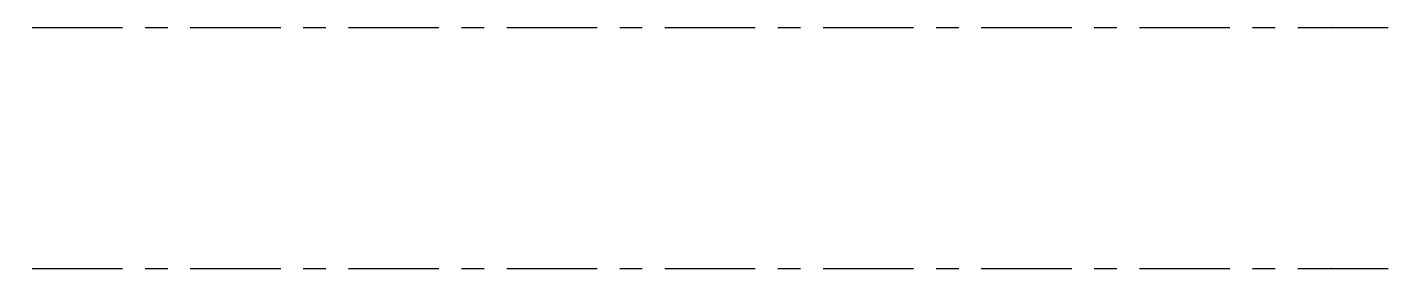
# Model space of a CAD drawing. Header units: millimetres. Extents: x -25371 to 2282244, y -90657 to 147824.
# Drawn here: x 1720998 to 1724406, y 3527 to 4127 of the extents above; entities that cross this region are included whole.
import ezdxf

# ---------------------------------------------------------------- set-up
doc = ezdxf.new("R2010")
doc.units = ezdxf.units.MM
doc.linetypes.add('CENTER', pattern=[50.8, 31.75, -6.35, 6.35, -6.35])
doc.linetypes.add('TA_GL_000.90000', pattern=[2.475, 0.9, -0.225, 0.225, -0.225, 0.9])
doc.layers.add('000 - 0_SYM_DWG_GRIDLINE_MAIN_COLOR_251', color=7, linetype='Continuous')
doc.layers.add('000 - GRID', color=7, linetype='CENTER')
doc.styles.add('TA', font='', dxfattribs={"height": 4.5})
doc.styles.get('TA').set_extended_font_data('Cordia New')

# ---------------------------------------------------------------- blocks, each defined once
blk = doc.blocks.new('*U2261')
at = {"layer": '000 - 0_SYM_DWG_GRIDLINE_MAIN_COLOR_251', "color": 7, "linetype": 'ByBlock', "ltscale": 5}
blk.add_line((20, 0), (-529.286, 0), dxfattribs=at)
at = {"layer": '000 - 0_SYM_DWG_GRIDLINE_MAIN_COLOR_251', "color": 7}
blk.add_point((-509.286, 0), dxfattribs=at)
at = {"color": 7, "style": 'TA', "flags": 1}
blk.add_attdef('LOCATION', (6, -6), '', height=4.5, rotation=270, dxfattribs=at)
blk = doc.blocks.new('C-1-VS01_REV00_20260615-141331_ELEVATION_2_DIMS')
at = {"layer": '000 - GRID', "color": 7, "linetype": 'TA_GL_000.90000', "xscale": 50.00000000000004, "yscale": 50.00000000000004, "zscale": 50.00000000000004, "rotation": 180}
for p in [(-9960, 108700), (-9960, 108100)]:
    blk.add_blockref('*U2261', p, dxfattribs=at)

msp = doc.modelspace()

# ---------------------------------------------------------------- block references
at = {"color": 7}
msp.add_blockref('C-1-VS01_REV00_20260615-141331_ELEVATION_2_DIMS', (1708738.911, -104572.744), dxfattribs=at)

doc.saveas('drawing.dxf')
